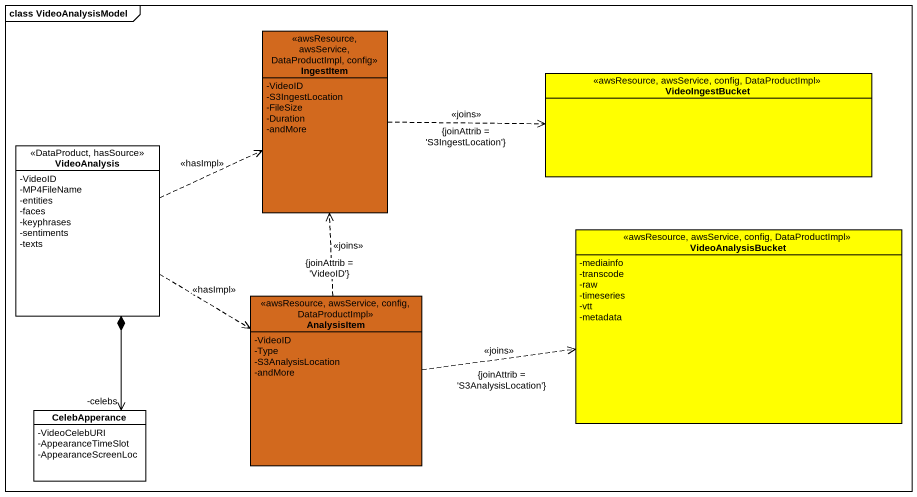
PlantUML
@startuml
mainframe class VideoAnalysisModel
hide circle
hide empty members
skinparam classAttributeIconSize 0
class IngestItem <<awsResource, awsService, DataProductImpl, config>> #D2691E {
  -VideoID
  -S3IngestLocation
  -FileSize
  -Duration
  -andMore
}
class VideoIngestBucket <<awsResource, awsService, config, DataProductImpl>> #FFFF00
class VideoAnalysis <<DataProduct, hasSource>> {
  -VideoID
  -MP4FileName
  -entities
  -faces
  -keyphrases
  -sentiments
  -texts
}
class VideoAnalysisBucket <<awsResource, awsService, config, DataProductImpl>> #FFFF00 {
  -mediainfo
  -transcode
  -raw
  -timeseries
  -vtt
  -metadata
}
class AnalysisItem <<awsResource, awsService, config, DataProductImpl>> #D2691E {
  -VideoID
  -Type
  -S3AnalysisLocation
  -andMore
}
class CelebApperance {
  -VideoCelebURI
  -AppearanceTimeSlot
  -AppearanceScreenLoc
}
IngestItem .right.> VideoIngestBucket : <<joins>>\n{joinAttrib = 'S3IngestLocation'}
VideoAnalysis .right.> IngestItem : <<hasImpl>>
VideoAnalysis ..> AnalysisItem : <<hasImpl>>
VideoAnalysis *--> "-celebs" CelebApperance
AnalysisItem .up.> IngestItem : <<joins>>\n{joinAttrib = 'VideoID'}
AnalysisItem .right.> VideoAnalysisBucket : <<joins>>\n{joinAttrib = 'S3AnalysisLocation'}
@enduml
